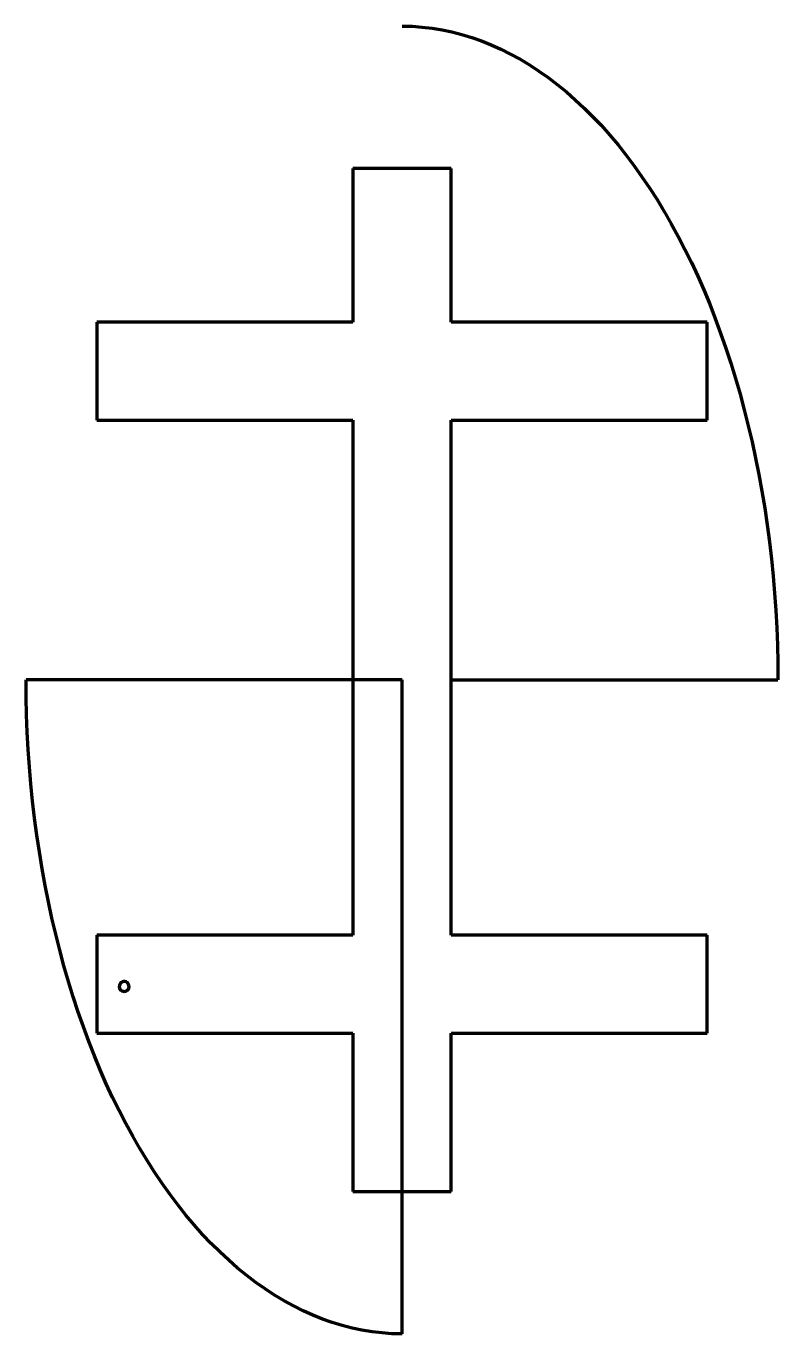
# Model space of a CAD drawing. Header units: millimetres. Extents: x 40 to 960, y -1692 to -92.
import ezdxf

# ---------------------------------------------------------------- set-up
doc = ezdxf.new("R2010")
doc.units = ezdxf.units.MM
doc.header["$MEASUREMENT"] = 0
doc.layers.add('Calque 1', color=7, linetype='Continuous', lineweight=0)
doc.layers.add('Calque 2', color=7, linetype='Continuous', lineweight=0)

msp = doc.modelspace()

# ---------------------------------------------------------------- linework, layer by layer
at = {"layer": 'Calque 1', "color": 250, "lineweight": 100}
for points, knots in [([(500.1, -91.9), (500.1, -91.9), (512.3, -92.1), (512.3, -92.1), (512.3, -92.1), (524.4, -93), (524.4, -93), (524.4, -93), (536.8, -94.4), (536.8, -94.4), (536.8, -94.4), (549, -96.3), (549, -96.3), (549, -96.3), (561.1, -99), (561.1, -99), (561.1, -99), (573.1, -102), (573.1, -102), (573.1, -102), (585.3, -105.7), (585.3, -105.7), (585.3, -105.7), (597.3, -109.9), (597.3, -109.9), (597.3, -109.9), (609.3, -114.7), (609.3, -114.7), (609.3, -114.7), (621.1, -120), (621.1, -120), (621.1, -120), (632.8, -126), (632.8, -126), (632.8, -126), (644.6, -132.3), (644.6, -132.3), (644.6, -132.3), (656, -139.4), (656, -139.4), (656, -139.4), (667.5, -146.8), (667.5, -146.8), (667.5, -146.8), (679, -154.9), (679, -154.9), (679, -154.9), (690.1, -163.4), (690.1, -163.4), (690.1, -163.4), (701.2, -172.4), (701.2, -172.4), (701.2, -172.4), (712.1, -182.1), (712.1, -182.1), (712.1, -182.1), (722.9, -192.1), (722.9, -192.1), (722.9, -192.1), (733.7, -202.7), (733.7, -202.7), (733.7, -202.7), (744.1, -213.6), (744.1, -213.6), (744.1, -213.6), (754.3, -225.3), (754.3, -225.3), (754.3, -225.3), (764.5, -237.3), (764.5, -237.3), (764.5, -237.3), (774.4, -249.6), (774.4, -249.6), (774.4, -249.6), (784.1, -262.7), (784.1, -262.7), (784.1, -262.7), (793.6, -276.1), (793.6, -276.1), (793.6, -276.1), (803, -289.8), (803, -289.8), (803, -289.8), (812.2, -304.1), (812.2, -304.1), (812.2, -304.1), (821, -318.8), (821, -318.8), (821, -318.8), (829.6, -333.8), (829.6, -333.8), (829.6, -333.8), (838.1, -349.3), (838.1, -349.3), (838.1, -349.3), (846.2, -365), (846.2, -365), (846.2, -365), (854.2, -381.2), (854.2, -381.2), (854.2, -381.2), (861.9, -397.8), (861.9, -397.8), (861.9, -397.8), (869.3, -414.7), (869.3, -414.7), (869.3, -414.7), (876.6, -432), (876.6, -432), (876.6, -432), (883.4, -449.7), (883.4, -449.7), (883.4, -449.7), (890, -467.5), (890, -467.5), (890, -467.5), (896.3, -485.8), (896.3, -485.8), (896.3, -485.8), (902.5, -504.2), (902.5, -504.2), (902.5, -504.2), (908.3, -523.1), (908.3, -523.1), (908.3, -523.1), (913.8, -542.1), (913.8, -542.1), (913.8, -542.1), (918.9, -561.3), (918.9, -561.3), (918.9, -561.3), (923.8, -580.9), (923.8, -580.9), (923.8, -580.9), (928.4, -600.5), (928.4, -600.5), (928.4, -600.5), (932.8, -620.4), (932.8, -620.4), (932.8, -620.4), (936.9, -640.7), (936.9, -640.7), (936.9, -640.7), (940.4, -661), (940.4, -661), (940.4, -661), (943.9, -681.5), (943.9, -681.5), (943.9, -681.5), (946.9, -702.1), (946.9, -702.1), (946.9, -702.1), (949.8, -722.8), (949.8, -722.8), (949.8, -722.8), (952.1, -743.8), (952.1, -743.8), (952.1, -743.8), (954.2, -764.8), (954.2, -764.8), (954.2, -764.8), (955.9, -785.7), (955.9, -785.7), (955.9, -785.7), (957.5, -806.9), (957.5, -806.9), (957.5, -806.9), (958.6, -828.1), (958.6, -828.1), (958.6, -828.1), (959.5, -849.4), (959.5, -849.4), (959.5, -849.4), (960, -870.6), (960, -870.6), (960, -870.6), (960, -891.9), (960, -891.9)], [0, 0, 0, 0, 1, 1, 1, 2, 2, 2, 3, 3, 3, 4, 4, 4, 5, 5, 5, 6, 6, 6, 7, 7, 7, 8, 8, 8, 9, 9, 9, 10, 10, 10, 11, 11, 11, 12, 12, 12, 13, 13, 13, 14, 14, 14, 15, 15, 15, 16, 16, 16, 17, 17, 17, 18, 18, 18, 19, 19, 19, 20, 20, 20, 21, 21, 21, 22, 22, 22, 23, 23, 23, 24, 24, 24, 25, 25, 25, 26, 26, 26, 27, 27, 27, 28, 28, 28, 29, 29, 29, 30, 30, 30, 31, 31, 31, 32, 32, 32, 33, 33, 33, 34, 34, 34, 35, 35, 35, 36, 36, 36, 37, 37, 37, 38, 38, 38, 39, 39, 39, 40, 40, 40, 41, 41, 41, 42, 42, 42, 43, 43, 43, 44, 44, 44, 45, 45, 45, 46, 46, 46, 47, 47, 47, 48, 48, 48, 49, 49, 49, 50, 50, 50, 51, 51, 51, 52, 52, 52, 53, 53, 53, 54, 54, 54, 55, 55, 55, 56, 56, 56, 57, 57, 57, 58, 58, 58, 59, 59, 59, 59]), ([(500.1, -1692), (500.1, -1692), (487.7, -1691.8), (487.7, -1691.8), (487.7, -1691.8), (475.6, -1690.9), (475.6, -1690.9), (475.6, -1690.9), (463.4, -1689.5), (463.4, -1689.5), (463.4, -1689.5), (451, -1687.6), (451, -1687.6), (451, -1687.6), (438.9, -1684.9), (438.9, -1684.9), (438.9, -1684.9), (426.9, -1681.9), (426.9, -1681.9), (426.9, -1681.9), (414.7, -1678.2), (414.7, -1678.2), (414.7, -1678.2), (402.7, -1674), (402.7, -1674), (402.7, -1674), (390.9, -1669.2), (390.9, -1669.2), (390.9, -1669.2), (378.9, -1663.9), (378.9, -1663.9), (378.9, -1663.9), (367.2, -1657.9), (367.2, -1657.9), (367.2, -1657.9), (355.6, -1651.6), (355.6, -1651.6), (355.6, -1651.6), (344, -1644.7), (344, -1644.7), (344, -1644.7), (332.5, -1637.1), (332.5, -1637.1), (332.5, -1637.1), (321.2, -1629.2), (321.2, -1629.2), (321.2, -1629.2), (309.9, -1620.5), (309.9, -1620.5), (309.9, -1620.5), (298.8, -1611.5), (298.8, -1611.5), (298.8, -1611.5), (287.9, -1602), (287.9, -1602), (287.9, -1602), (277.1, -1591.8), (277.1, -1591.8), (277.1, -1591.8), (266.5, -1581.4), (266.5, -1581.4), (266.5, -1581.4), (255.9, -1570.3), (255.9, -1570.3), (255.9, -1570.3), (245.7, -1558.6), (245.7, -1558.6), (245.7, -1558.6), (235.6, -1546.6), (235.6, -1546.6), (235.6, -1546.6), (225.6, -1534.3), (225.6, -1534.3), (225.6, -1534.3), (215.9, -1521.2), (215.9, -1521.2), (215.9, -1521.2), (206.4, -1508), (206.4, -1508), (206.4, -1508), (197, -1494), (197, -1494), (197, -1494), (188, -1479.9), (188, -1479.9), (188, -1479.9), (179, -1465.1), (179, -1465.1), (179, -1465.1), (170.4, -1450.1), (170.4, -1450.1), (170.4, -1450.1), (161.9, -1434.6), (161.9, -1434.6), (161.9, -1434.6), (153.8, -1418.9), (153.8, -1418.9), (153.8, -1418.9), (145.8, -1402.7), (145.8, -1402.7), (145.8, -1402.7), (138.1, -1386.1), (138.1, -1386.1), (138.1, -1386.1), (130.7, -1369.1), (130.7, -1369.1), (130.7, -1369.1), (123.6, -1351.9), (123.6, -1351.9), (123.6, -1351.9), (116.6, -1334.2), (116.6, -1334.2), (116.6, -1334.2), (110, -1316.4), (110, -1316.4), (110, -1316.4), (103.7, -1298.2), (103.7, -1298.2), (103.7, -1298.2), (97.5, -1279.7), (97.5, -1279.7), (97.5, -1279.7), (91.9, -1260.8), (91.9, -1260.8), (91.9, -1260.8), (86.2, -1241.8), (86.2, -1241.8), (86.2, -1241.8), (81.1, -1222.5), (81.1, -1222.5), (81.1, -1222.5), (76.2, -1203.1), (76.2, -1203.1), (76.2, -1203.1), (71.6, -1183.4), (71.6, -1183.4), (71.6, -1183.4), (67.2, -1163.4), (67.2, -1163.4), (67.2, -1163.4), (63.3, -1143.3), (63.3, -1143.3), (63.3, -1143.3), (59.6, -1122.9), (59.6, -1122.9), (59.6, -1122.9), (56.2, -1102.4), (56.2, -1102.4), (56.2, -1102.4), (53.1, -1081.8), (53.1, -1081.8), (53.1, -1081.8), (50.4, -1061.1), (50.4, -1061.1), (50.4, -1061.1), (47.9, -1040.1), (47.9, -1040.1), (47.9, -1040.1), (45.8, -1019.1), (45.8, -1019.1), (45.8, -1019.1), (44.1, -998.1), (44.1, -998.1), (44.1, -998.1), (42.6, -977), (42.6, -977), (42.6, -977), (41.4, -955.8), (41.4, -955.8), (41.4, -955.8), (40.5, -934.5), (40.5, -934.5), (40.5, -934.5), (40.2, -913.3), (40.2, -913.3), (40.2, -913.3), (40, -891.9), (40, -891.9)], [0, 0, 0, 0, 1, 1, 1, 2, 2, 2, 3, 3, 3, 4, 4, 4, 5, 5, 5, 6, 6, 6, 7, 7, 7, 8, 8, 8, 9, 9, 9, 10, 10, 10, 11, 11, 11, 12, 12, 12, 13, 13, 13, 14, 14, 14, 15, 15, 15, 16, 16, 16, 17, 17, 17, 18, 18, 18, 19, 19, 19, 20, 20, 20, 21, 21, 21, 22, 22, 22, 23, 23, 23, 24, 24, 24, 25, 25, 25, 26, 26, 26, 27, 27, 27, 28, 28, 28, 29, 29, 29, 30, 30, 30, 31, 31, 31, 32, 32, 32, 33, 33, 33, 34, 34, 34, 35, 35, 35, 36, 36, 36, 37, 37, 37, 38, 38, 38, 39, 39, 39, 40, 40, 40, 41, 41, 41, 42, 42, 42, 43, 43, 43, 44, 44, 44, 45, 45, 45, 46, 46, 46, 47, 47, 47, 48, 48, 48, 49, 49, 49, 50, 50, 50, 51, 51, 51, 52, 52, 52, 53, 53, 53, 54, 54, 54, 55, 55, 55, 56, 56, 56, 57, 57, 57, 58, 58, 58, 59, 59, 59, 59]), ([(160, -1273), (160, -1273), (158.6, -1272.8), (158.6, -1272.8), (158.6, -1272.8), (157.1, -1272.3), (157.1, -1272.3), (157.1, -1272.3), (155.9, -1271.4), (155.9, -1271.4), (155.9, -1271.4), (154.8, -1270.2), (154.8, -1270.2), (154.8, -1270.2), (154.3, -1268.9), (154.3, -1268.9), (154.3, -1268.9), (154, -1267.4), (154, -1267.4), (154, -1267.4), (154.1, -1265.9), (154.1, -1265.9), (154.1, -1265.9), (154.5, -1264.5), (154.5, -1264.5), (154.5, -1264.5), (155.4, -1263.1), (155.4, -1263.1), (155.4, -1263.1), (156.4, -1262.2), (156.4, -1262.2), (156.4, -1262.2), (157.8, -1261.4), (157.8, -1261.4), (157.8, -1261.4), (159.3, -1261), (159.3, -1261), (159.3, -1261), (160.7, -1261), (160.7, -1261), (160.7, -1261), (162.3, -1261.4), (162.3, -1261.4), (162.3, -1261.4), (163.5, -1262.2), (163.5, -1262.2), (163.5, -1262.2), (164.5, -1263.1), (164.5, -1263.1), (164.5, -1263.1), (165.4, -1264.5), (165.4, -1264.5), (165.4, -1264.5), (165.8, -1265.9), (165.8, -1265.9), (165.8, -1265.9), (166, -1267.4), (166, -1267.4), (166, -1267.4), (165.6, -1268.9), (165.6, -1268.9), (165.6, -1268.9), (165.1, -1270.2), (165.1, -1270.2), (165.1, -1270.2), (164, -1271.4), (164, -1271.4), (164, -1271.4), (162.8, -1272.3), (162.8, -1272.3), (162.8, -1272.3), (161.5, -1272.8), (161.5, -1272.8), (161.5, -1272.8), (160, -1273), (160, -1273)], [0, 0, 0, 0, 1, 1, 1, 2, 2, 2, 3, 3, 3, 4, 4, 4, 5, 5, 5, 6, 6, 6, 7, 7, 7, 8, 8, 8, 9, 9, 9, 10, 10, 10, 11, 11, 11, 12, 12, 12, 13, 13, 13, 14, 14, 14, 15, 15, 15, 16, 16, 16, 17, 17, 17, 18, 18, 18, 19, 19, 19, 20, 20, 20, 21, 21, 21, 22, 22, 22, 23, 23, 23, 24, 24, 24, 25, 25, 25, 25])]:
    msp.add_open_spline(points, degree=3, knots=knots, dxfattribs=at)
for points in [[(439.9, -891.9), (439.9, -891.9), (40, -891.9), (40, -891.9)], [(500.1, -891.9), (500.1, -891.9), (439.9, -891.9), (439.9, -891.9)], [(500.1, -1520.7), (500.1, -1520.7), (500.1, -891.9), (500.1, -891.9)], [(560.1, -891.9), (560.1, -891.9), (960, -891.9), (960, -891.9)], [(500.1, -1692), (500.1, -1692), (500.1, -1520.7), (500.1, -1520.7)]]:
    msp.add_open_spline(points, degree=3, dxfattribs=at)
at = {"layer": 'Calque 2', "color": 12, "lineweight": 100}
for p, q in [((439.9, -265.9), (439.9, -454.2)), ((500.1, -265.9), (439.9, -265.9)), ((560.1, -265.9), (500.1, -265.9)), ((560.1, -454.2), (560.1, -265.9)), ((126.6, -454.2), (126.6, -574.1)), ((439.9, -454.2), (126.6, -454.2)), ((873.4, -454.2), (560.1, -454.2)), ((873.4, -574.1), (873.4, -454.2)), ((126.6, -574.1), (439.9, -574.1)), ((439.9, -574.1), (439.9, -889.2)), ((560.1, -889.2), (560.1, -574.1)), ((560.1, -574.1), (873.4, -574.1)), ((439.9, -889.2), (439.9, -1204.3)), ((560.1, -1204.3), (560.1, -889.2)), ((439.9, -1204.3), (126.6, -1204.3)), ((126.6, -1204.3), (126.6, -1324.2)), ((873.4, -1204.3), (560.1, -1204.3)), ((873.4, -1324.2), (873.4, -1204.3)), ((126.6, -1324.2), (439.9, -1324.2)), ((439.9, -1324.2), (439.9, -1518)), ((560.1, -1324.2), (873.4, -1324.2)), ((560.1, -1518), (560.1, -1324.2)), ((439.9, -1518), (560.1, -1518))]:
    msp.add_line(p, q, dxfattribs=at)

doc.saveas('drawing.dxf')
